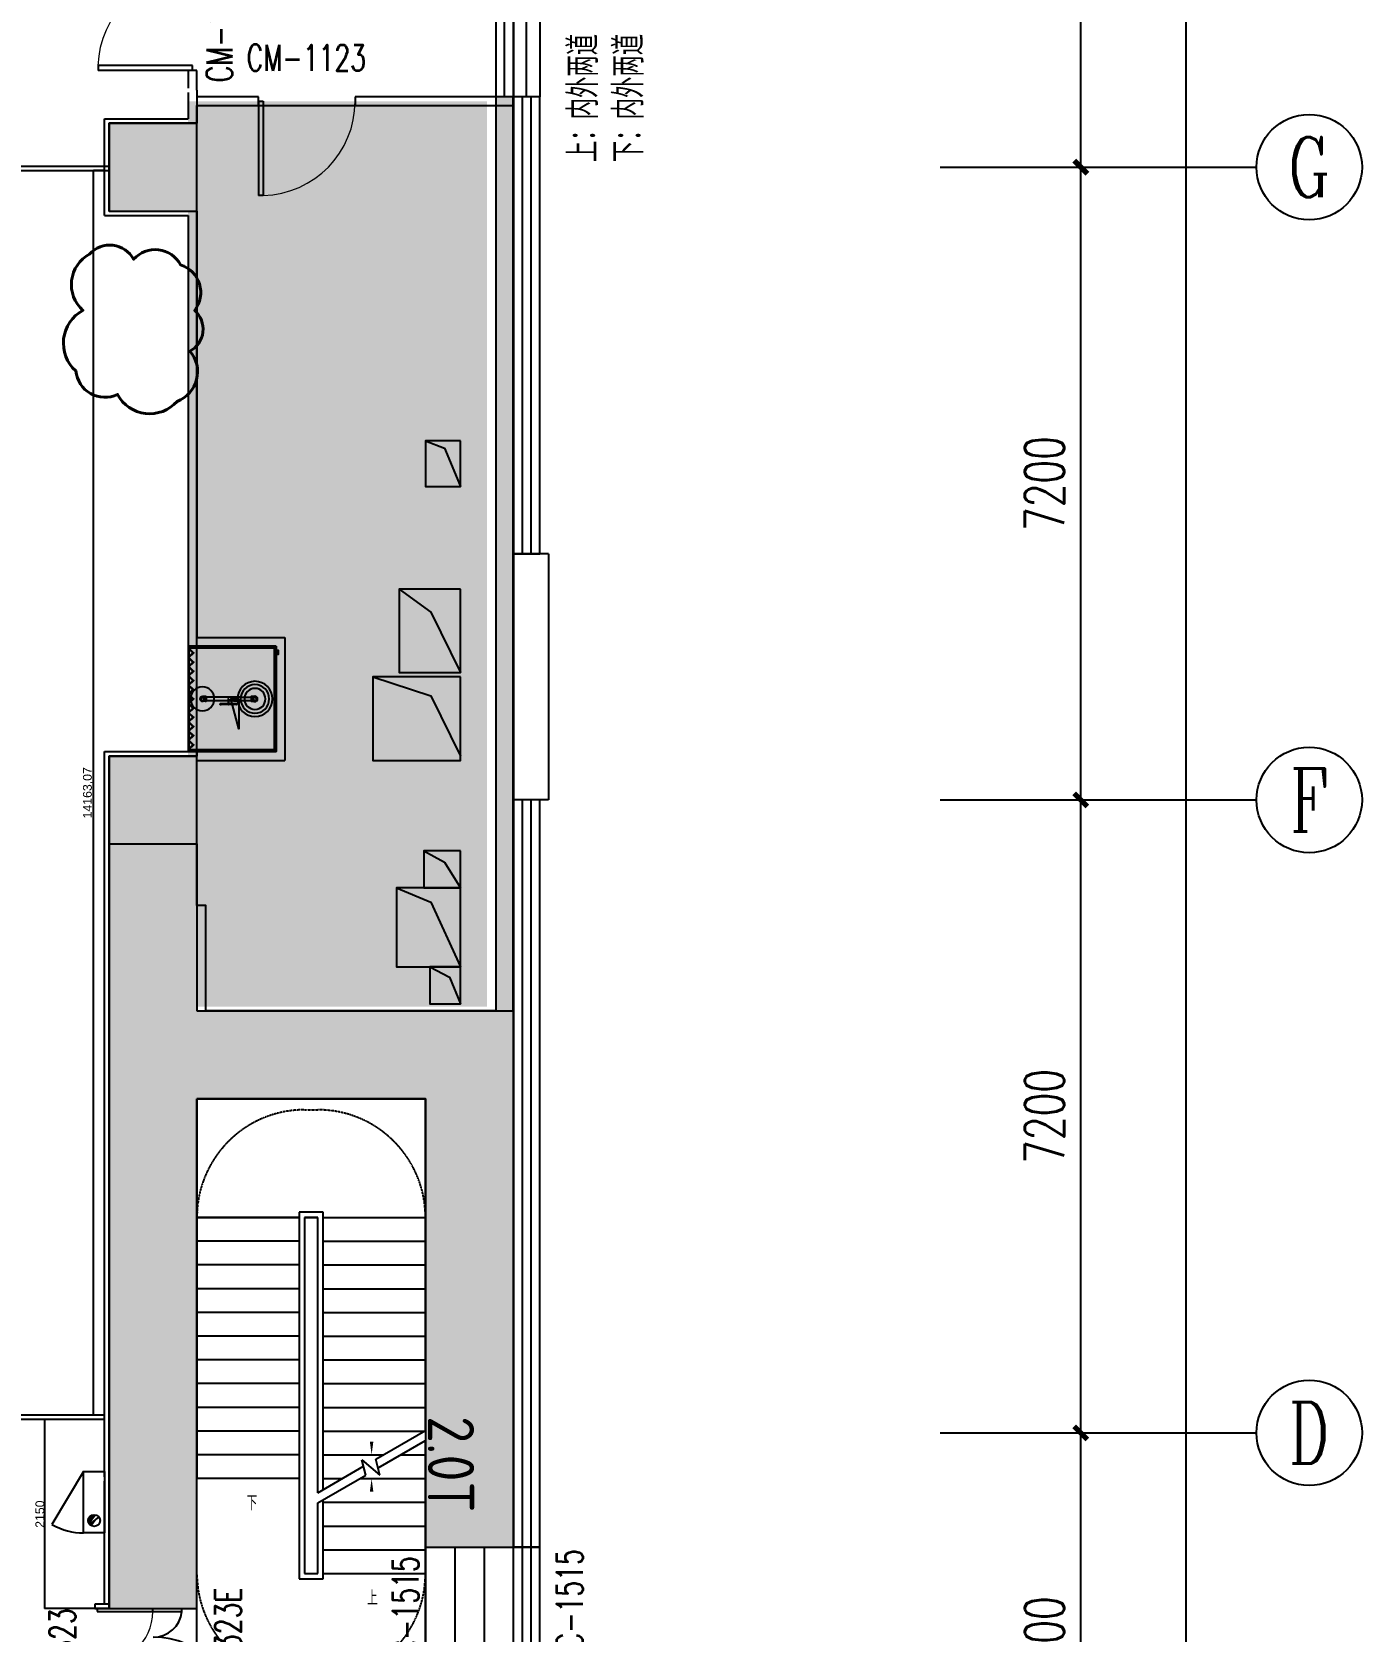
# Model space of a CAD drawing. Header units: millimetres. Extents: x -8492 to 79556, y -19137 to 79219.
# Drawn here: x 64424 to 79556, y 4934 to 23138 of the extents above; entities that cross this region are included whole.
import ezdxf
from ezdxf.enums import TextEntityAlignment as Align

# ---------------------------------------------------------------- set-up
doc = ezdxf.new("R2010")
doc.units = ezdxf.units.MM
doc.header["$LTSCALE"] = 10
doc.header["$MEASUREMENT"] = 0
doc.linetypes.add('F3建筑平面图.优秀版$0$DASH', pattern=[0.35, 0.25, -0.1])
doc.linetypes.add('F3建筑平面图.优秀版$0$X01A-L0300$0$DASH', pattern=[0.35, 0.25, -0.1])
for name, color, linetype in [('F3建筑平面图.优秀版$0$AXIS_TEXT', 8, 'Continuous'), ('F3建筑平面图.优秀版$0$PUB_HATCH', 8, 'Continuous'), ('F3建筑平面图.优秀版$0$X01A-L0300$0$A-Trench', 8, 'Continuous'), ('F3建筑平面图.优秀版$0$X01A-L0300$0$A-WALL-3（out）', 8, 'Continuous'), ('F3建筑平面图.优秀版$0$X01A-L0300$0$A-WALL-8', 8, 'Continuous'), ('F3建筑平面图.优秀版$0$X01A-L0300$0$A-WALL-9', 8, 'Continuous'), ('F3建筑平面图.优秀版$0$X01A-L0300$0$AXIS', 8, 'Continuous'), ('F3建筑平面图.优秀版$0$X01A-L0300$0$AXIS_TEXT', 8, 'Continuous'), ('F3建筑平面图.优秀版$0$X01A-L0300$0$COLUMN', 8, 'Continuous'), ('F3建筑平面图.优秀版$0$X01A-L0300$0$CURTWALL', 8, 'Continuous'), ('F3建筑平面图.优秀版$0$X01A-L0300$0$DOOR_FIRE', 8, 'Continuous'), ('F3建筑平面图.优秀版$0$X01A-L0300$0$DOOR_FIRE_TEXT', 8, 'Continuous'), ('F3建筑平面图.优秀版$0$X01A-L0300$0$Emergency Eye-washer', 8, 'Continuous'), ('F3建筑平面图.优秀版$0$X01A-L0300$0$GROUND', 8, 'Continuous'), ('F3建筑平面图.优秀版$0$X01A-L0300$0$H-楼板洞', 8, 'Continuous'), ('F3建筑平面图.优秀版$0$X01A-L0300$0$PUB_HATCH', 8, 'Continuous'), ('F3建筑平面图.优秀版$0$X01A-L0300$0$PUB_TEXT', 8, 'Continuous'), ('F3建筑平面图.优秀版$0$X01A-L0300$0$STAIR', 8, 'Continuous'), ('F3建筑平面图.优秀版$0$X01A-L0300$0$W_FH_HYDRANT', 8, 'Continuous'), ('F3建筑平面图.优秀版$0$X01A-L0300$0$WALL', 8, 'Continuous'), ('F3建筑平面图.优秀版$0$X01A-L0300$0$X1AA-L1000$0$DIM_SYMB', 8, 'Continuous'), ('F3建筑平面图.优秀版$0$X01A-L0300$0$X1AA-L1000$0$PUB_TEXT', 8, 'Continuous'), ('F3建筑平面图.优秀版$0$X01A-L0300$0$X1AA-L1000$0$STAIR', 8, 'Continuous'), ('F3建筑平面图.优秀版$0$X01A-L0300$0$X1AA-L2000$0$WINDOW', 8, 'Continuous'), ('F3建筑平面图.优秀版$0$X01A-L0300$0$X1AA-L2000$0$WINDOW_TEXT', 8, 'Continuous'), ('F3建筑平面图.优秀版$0$X01A-L0300$0$X1AA-L3000$0$a-wall-4', 8, 'Continuous'), ('F3建筑平面图.优秀版$0$X01A-L0300$0$X1AA-L3000$0$A-格栅板', 8, 'Continuous'), ('F3建筑平面图.优秀版$0$X01A-L0300$0$X1AA-L3000$0$WINDOW', 8, 'Continuous'), ('F3建筑平面图.优秀版$0$X01A-L0300$0$X1AA-L3000$0$WINDOW_TEXT', 8, 'Continuous'), ('F3建筑平面图.优秀版$0$X01A-L0300$0$水-设备-消火栓', 8, 'Continuous')]:
    doc.layers.add(name, color=color, linetype=linetype)
doc.layers.add('F3建筑平面图.优秀版$0$MF-Check_20240425', color=8, linetype='Continuous', lineweight=40)
doc.styles.add('F3建筑平面图.优秀版$0$COMPLEX', font='COMPLEX')
doc.styles.add('F3建筑平面图.优秀版$0$Standard', font='arial.ttf')
doc.styles.add('F3建筑平面图.优秀版$0$X01A-L0300$0$_TCH_AXIS', font='COMPLEX', dxfattribs={"bigfont": 'GBCBIG'})
doc.styles.add('F3建筑平面图.优秀版$0$X01A-L0300$0$_TCH_DIM_T3', font='SIMPLEX', dxfattribs={"width": 0.705882, "bigfont": 'GBCBIG'})
doc.styles.add('F3建筑平面图.优秀版$0$X01A-L0300$0$_TCH_WINDOW', font='SIMPLEX', dxfattribs={"height": 3.5, "bigfont": 'GBCBIG'})
doc.styles.add('F3建筑平面图.优秀版$0$X01A-L0300$0$Standard', font='GBENOR', dxfattribs={"bigfont": 'GBCBIG'})
doc.styles.add('F3建筑平面图.优秀版$0$X01A-L0300$0$X1AA-L1000$0$_TCH_DIM', font='SIMPLEX', dxfattribs={"bigfont": 'GBCBIG'})
doc.styles.add('F3建筑平面图.优秀版$0$X01A-L0300$0$X1AA-L2000$0$_TCH_WINDOW', font='SIMPLEX', dxfattribs={"height": 3.5, "bigfont": 'GBCBIG'})
doc.styles.add('F3建筑平面图.优秀版$0$X01A-L0300$0$X1AA-L3000$0$_TCH_WINDOW', font='SIMPLEX', dxfattribs={"height": 3.5, "bigfont": 'GBCBIG'})
doc.dimstyles.new('F3建筑平面图.优秀版$0$ISO-25', dxfattribs={"dimtxt": 100, "dimasz": 2.5, "dimexe": 1.25, "dimexo": 0.625, "dimtad": 1, "dimtxsty": 'F3建筑平面图.优秀版$0$Standard', "dimcen": 2.5, "dimadec": 0, "dimazin": 0, "dimtfac": 1, "dimtmove": 0, "dimatfit": 3, "dimfxl": 1, "dimarcsym": 0})
doc.dimstyles.new('F3建筑平面图.优秀版$0$X01A-L0300$0$_TCH_ARCH&&150', dxfattribs={"dimtxt": 446.25, "dimasz": 150, "dimexe": 375, "dimexo": 450, "dimgap": 189.375, "dimtad": 1, "dimdec": 0, "dimzin": 0, "dimdsep": 46, "dimtxsty": 'F3建筑平面图.优秀版$0$X01A-L0300$0$_TCH_DIM_T3', "dimblk": 'F3建筑平面图.优秀版$0$X01A-L0300$0$_ArchTick', "dimcen": 0.09, "dimclrt": 7, "dimazin": 2, "dimtfac": 1, "dimtdec": 0, "dimtix": 1, "dimtmove": 2, "dimatfit": 3, "dimfxl": 1, "dimtolj": 1, "dimtzin": 0, "dimarcsym": 0})

# ---------------------------------------------------------------- blocks, each defined once
blk = doc.blocks.new('F3建筑平面图.优秀版$0$X01A-L0300$0$XF1L10-PP-IW-PIP-LK$0$shower room')
for p, q in [((230, 590), (-760, 590)), ((-754, 467), (-702, 519)), ((-754, 362), (-702, 414)), ((-754, 257), (-702, 310)), ((-754, 153), (-702, 205)), ((-754, 48), (-702, 100)), ((-566, 27), (-593, 27)), ((-396, 62), (-395, 63)), ((-394, 63), (-395, 63)), ((-209, 63), (-394, 63)), ((-394, 55), (-393, 55)), ((-394, 55), (-394, 55)), ((-209, 55), (-394, 55)), ((-302, 55), (-302, 63)), ((-210, 63), (-209, 63)), ((-210, 56), (-210, 56)), ((-209, 63), (-209, 63)), ((-209, 55), (-209, 55)), ((-207, 63), (-208, 63)), ((-207, 56), (-208, 55)), ((-207, 63), (-207, 62)), ((-206, 62), (-207, 62)), ((-206, 57), (-207, 56)), ((-207, 56), (-207, 56)), ((-161, 19), (-44, 19)), ((-32, -27), (-32, 27)), ((-754, -57), (-702, -4)), ((-754, -161), (-702, -109)), ((-566, -27), (-593, -27)), ((-754, -266), (-702, -214)), ((-754, -371), (-702, -318)), ((-754, -475), (-702, -423)), ((-754, -580), (-702, -528)), ((220, -510), (240, -510)), ((270, -514), (224, -514)), ((224, -546), (270, -546)), ((240, -550), (220, -550))]:
    blk.add_line(p, q)
at = {"flags": 128}
blk.add_lwpolyline([(240, -600), (-760, -600), (-760, 600), (240, 600)], close=True, dxfattribs=at)
for points in [[(-760, -590), (230, -590), (230, 590)], [(-754, 571), (-702, 519), (-697, 523), (-754, 580), (-754, 580)], [(220, -580), (220, 580), (-750, 580), (-750, -580), (220, -580)], [(-702, 527), (-702, 527), (-758, 471), (-754, 467)], [(-702, 423), (-702, 423), (-758, 366), (-754, 362)], [(-754, 467), (-702, 414), (-697, 418), (-754, 475), (-754, 475)], [(-754, 362), (-702, 310), (-697, 314), (-754, 370), (-754, 370)], [(-702, 318), (-702, 318), (-758, 261), (-754, 257)], [(-702, 213), (-702, 213), (-758, 157), (-754, 153)], [(-754, 257), (-702, 205), (-697, 209), (-754, 266), (-754, 266)], [(-182, 341), (-182, 341), (-275, 0), (-275, 0)], [(-182, 0), (-182, 341), (-182, 341)], [(-702, 109), (-702, 109), (-758, 52), (-754, 48)], [(-754, 153), (-702, 100), (-697, 104), (-754, 161), (-754, 161)], [(-754, 48), (-702, -4), (-697, 0), (-754, 56), (-754, 56)], [(-702, 4), (-702, 4), (-754, -48)], [(-396, 62), (-396, 62), (-397, 60)], [(-396, 56), (-396, 57), (-397, 58), (-397, 59), (-397, 60)], [(-393, 55), (-394, 55), (-394, 55), (-395, 56), (-395, 56), (-395, 57), (-396, 57), (-396, 58), (-396, 59), (-396, 59), (-396, 60), (-396, 61), (-395, 62), (-395, 62), (-395, 62), (-395, 63), (-394, 63)], [(-396, 56), (-395, 56), (-394, 55)], [(-394, 63), (-393, 63), (-393, 63), (-393, 63), (-393, 63), (-393, 63), (-393, 63), (-392, 62), (-392, 60), (-392, 60), (-392, 59), (-392, 59), (-392, 57), (-392, 56), (-393, 56), (-393, 55), (-393, 55), (-393, 55), (-393, 55)], [(-384, 60), (-384, 59), (-384, 59), (-384, 58), (-384, 57), (-384, 56), (-384, 56), (-385, 56), (-385, 55), (-385, 55), (-385, 55), (-386, 55), (-386, 55), (-386, 55), (-387, 56), (-387, 56), (-387, 57), (-388, 57), (-388, 58), (-388, 59), (-388, 59), (-388, 60), (-388, 61), (-387, 62), (-387, 62), (-387, 62), (-387, 63), (-386, 63), (-386, 63), (-385, 63), (-385, 63), (-385, 63), (-385, 63), (-385, 63), (-384, 62), (-384, 62), (-384, 60)], [(-275, 0), (-275, 0), (-182, 0), (-182, 0)], [(-207, 58), (-207, 57), (-208, 57), (-208, 56), (-208, 56), (-209, 55), (-210, 55), (-211, 55), (-211, 55), (-212, 55), (-212, 55), (-213, 56), (-213, 56), (-213, 56), (-214, 57), (-215, 58), (-215, 59), (-215, 59), (-215, 60), (-214, 62), (-213, 62), (-213, 63), (-213, 63), (-212, 63), (-212, 63), (-211, 63), (-210, 63), (-210, 63), (-209, 63), (-208, 62), (-208, 62), (-208, 62), (-207, 61), (-207, 60), (-207, 59), (-207, 59), (-207, 58)], [(-215, 58), (-215, 59), (-215, 59), (-215, 60), (-215, 61), (-214, 62), (-214, 62), (-214, 62), (-214, 63), (-213, 63), (-212, 63), (-212, 63), (-212, 63), (-212, 63), (-211, 63), (-211, 62), (-211, 60), (-211, 60), (-211, 59), (-211, 59), (-211, 57), (-211, 56), (-212, 56), (-212, 55), (-212, 55), (-212, 55), (-213, 55), (-213, 55), (-214, 56), (-214, 56), (-214, 57), (-214, 57), (-215, 58)], [(-210, 57), (-210, 59), (-210, 57), (-210, 59), (-210, 60), (-210, 62), (-210, 62), (-210, 63)], [(-210, 63), (-210, 63), (-210, 63)], [(-210, 57), (-210, 56), (-210, 56)], [(-210, 56), (-210, 55), (-209, 55)], [(-209, 63), (-209, 63), (-208, 63)], [(-209, 55), (-209, 55), (-208, 55)], [(-206, 62), (-206, 60), (-205, 59)], [(-206, 57), (-206, 58), (-205, 59)], [(-758, -52), (-702, -109), (-697, -105), (-754, -48), (-758, -52)], [(-758, -157), (-702, -214), (-697, -209), (-754, -153), (-758, -157)], [(-702, -101), (-702, -101), (-754, -153)], [(-161, -19), (-161, -19), (-44, -19), (-44, -19)], [(-702, -205), (-702, -205), (-758, -262), (-754, -266)], [(-758, -366), (-702, -423), (-697, -419), (-754, -362), (-758, -366)], [(-754, -266), (-702, -318), (-697, -314), (-754, -258), (-754, -258)], [(-702, -310), (-702, -310), (-754, -362)], [(-758, -471), (-702, -528), (-697, -523), (-754, -467), (-758, -471)], [(-702, -519), (-702, -519), (-758, -576), (-754, -580)], [(-702, -415), (-702, -415), (-754, -467)], [(224, -514), (224, -515), (224, -519), (224, -524), (224, -530), (224, -536), (224, -541), (224, -545), (224, -546)], [(240, -510), (270, -510), (270, -512), (270, -516), (270, -522), (270, -530), (270, -538), (270, -544), (270, -548), (270, -550), (240, -550)], [(-246, -600), (-246, -597), (-245, -597), (-241, -597), (-236, -597), (-230, -597), (-224, -597), (-219, -597), (-215, -597), (-214, -597), (-214, -600)]]:
    blk.add_lwpolyline(points, dxfattribs=at)
for points in [[(-554, -27), (-566, -27), (-566, 27), (-554, 27)], [(-243, -19), (-554, -19), (-554, 19), (-243, 19)], [(-297, 0), (-306, 0), (-306, 59), (-297, 59)], [(-161, -21), (-243, -21), (-243, 21), (-161, 21)]]:
    blk.add_lwpolyline(points, close=True)
blk.add_lwpolyline([(-13, -27), (-44, -27), (-44, 27), (-14, 27)])
for centre, radius in [((0, 0), 200), ((-598, 0), 136), ((-598, 0), 27.4), ((-598, 0), 26), ((-598, 0), 23.5), ((-598, 0), 18.5), ((-302, 59), 4.14), ((0, 0), 163), ((0, 0), 120), ((0, 0), 30), ((0, 0), 27), ((0, 0), 25.5), ((0, 0), 23), ((0, 0), 18.5)]:
    blk.add_circle(centre, radius)
blk = doc.blocks.new('F3建筑平面图.优秀版$0$X01A-L0300$0$A$C1ad6b742')
at = {"layer": 'F3建筑平面图.优秀版$0$X01A-L0300$0$Emergency Eye-washer', "xscale": -1, "rotation": 180}
blk.add_blockref('F3建筑平面图.优秀版$0$X01A-L0300$0$XF1L10-PP-IW-PIP-LK$0$shower room', (66960, -53450), dxfattribs=at)
blk = doc.blocks.new('F3建筑平面图.优秀版$0$X01A-L0300$0$A$C407b7fa1')
at = {"layer": 'F3建筑平面图.优秀版$0$X01A-L0300$0$H-楼板洞'}
for points in [[(69300, -50513), (68900, -50513), (68900, -51033), (69300, -51033)], [(69300, -52200), (68600, -52200), (68600, -53150), (69300, -53150)], [(69300, -53200), (68300, -53200), (68300, -54150), (69300, -54150)], [(69300, -55180), (68880, -55180), (68880, -55600), (69300, -55600)], [(69300, -55600), (68570, -55600), (68570, -56500), (69300, -56500)], [(69300, -56500), (68950, -56500), (68950, -56920), (69300, -56920)]]:
    blk.add_lwpolyline(points, close=True, dxfattribs=at)
for points in [[(68900, -50513), (69118, -50597), (69300, -51033)], [(68600, -52200), (68961, -52464), (69300, -53150)], [(68300, -53200), (68961, -53414), (69300, -54100)], [(68880, -55180), (69118, -55307), (69300, -55600)], [(68570, -55600), (68961, -55764), (69300, -56500)], [(68950, -56500), (69173, -56617), (69300, -56920)]]:
    blk.add_lwpolyline(points, dxfattribs=at)
blk = doc.blocks.new('F3建筑平面图.优秀版$0$X01A-L0300$0$X1AA-L3000$0$$DorLib2D$00000001')
for p, q in [((0.45, 0.975), (0.5, 0.975)), ((0.45, 0), (0.45, 0.975)), ((0.5, 0), (0.5, 0.975)), ((0.5, 0), (0.45, 0))]:
    blk.add_line(p, q)
at = {"lineweight": 13}
blk.add_arc((0.475, 0), 0.975, 91.4693, 180, dxfattribs=at)
blk = doc.blocks.new('F3建筑平面图.优秀版$0$X01A-L0300$0$_ArchTick')
at = {"color": 0, "linetype": 'ByBlock', "const_width": 0.4}
blk.add_lwpolyline([(-0.5, -0.5), (0.5, 0.5)], dxfattribs=at)
blk = doc.blocks.new('*D232')
at = {"layer": 'F3建筑平面图.优秀版$0$X01A-L0300$0$AXIS', "color": 0, "lineweight": -2, "transparency": 16777216}
for p, q in [((75456, 7200), (76731, 7200)), ((76356, 2400), (76356, 7200)), ((75456, 2400), (76731, 2400))]:
    blk.add_line(p, q, dxfattribs=at)
at = {"layer": 'F3建筑平面图.优秀版$0$X01A-L0300$0$AXIS', "color": 0, "lineweight": -2, "transparency": 16777216, "xscale": 150, "yscale": 150, "zscale": 150}
for p, rotation in [((76356, 7200), 90), ((76356, 2400), 270)]:
    blk.add_blockref('F3建筑平面图.优秀版$0$X01A-L0300$0$_ArchTick', p, dxfattribs=dict(at, rotation=rotation))
at = {"layer": 'F3建筑平面图.优秀版$0$X01A-L0300$0$AXIS', "color": 7, "transparency": 16777216, "insert": (75943, 4800), "char_height": 446.2, "attachment_point": 5, "rotation": 90, "style": 'F3建筑平面图.优秀版$0$X01A-L0300$0$_TCH_DIM_T3'}
blk.add_mtext('\\A1;4800', dxfattribs=at)
blk = doc.blocks.new('*D233')
at = {"layer": 'F3建筑平面图.优秀版$0$X01A-L0300$0$AXIS', "color": 0, "lineweight": -2, "transparency": 16777216}
for p, q in [((75456, 14400), (76731, 14400)), ((76356, 7200), (76356, 14400)), ((75456, 7200), (76731, 7200))]:
    blk.add_line(p, q, dxfattribs=at)
at = {"layer": 'F3建筑平面图.优秀版$0$X01A-L0300$0$AXIS', "color": 0, "lineweight": -2, "transparency": 16777216, "xscale": 150, "yscale": 150, "zscale": 150}
for p, rotation in [((76356, 14400), 90), ((76356, 7200), 270)]:
    blk.add_blockref('F3建筑平面图.优秀版$0$X01A-L0300$0$_ArchTick', p, dxfattribs=dict(at, rotation=rotation))
at = {"layer": 'F3建筑平面图.优秀版$0$X01A-L0300$0$AXIS', "color": 7, "transparency": 16777216, "insert": (75943, 10800), "char_height": 446.2, "attachment_point": 5, "rotation": 90, "style": 'F3建筑平面图.优秀版$0$X01A-L0300$0$_TCH_DIM_T3'}
blk.add_mtext('\\A1;7200', dxfattribs=at)
blk = doc.blocks.new('*D234')
at = {"layer": 'F3建筑平面图.优秀版$0$X01A-L0300$0$AXIS', "color": 0, "lineweight": -2, "transparency": 16777216}
for p, q in [((75456, 21600), (76731, 21600)), ((76356, 14400), (76356, 21600)), ((75456, 14400), (76731, 14400))]:
    blk.add_line(p, q, dxfattribs=at)
at = {"layer": 'F3建筑平面图.优秀版$0$X01A-L0300$0$AXIS', "color": 0, "lineweight": -2, "transparency": 16777216, "xscale": 150, "yscale": 150, "zscale": 150}
for p, rotation in [((76356, 21600), 90), ((76356, 14400), 270)]:
    blk.add_blockref('F3建筑平面图.优秀版$0$X01A-L0300$0$_ArchTick', p, dxfattribs=dict(at, rotation=rotation))
at = {"layer": 'F3建筑平面图.优秀版$0$X01A-L0300$0$AXIS', "color": 7, "transparency": 16777216, "insert": (75943, 18000), "char_height": 446.2, "attachment_point": 5, "rotation": 90, "style": 'F3建筑平面图.优秀版$0$X01A-L0300$0$_TCH_DIM_T3'}
blk.add_mtext('\\A1;7200', dxfattribs=at)
blk = doc.blocks.new('*D235')
at = {"layer": 'F3建筑平面图.优秀版$0$X01A-L0300$0$AXIS', "color": 0, "lineweight": -2, "transparency": 16777216}
for p, q in [((75456, 28800), (76731, 28800)), ((76356, 21600), (76356, 28800)), ((75456, 21600), (76731, 21600))]:
    blk.add_line(p, q, dxfattribs=at)
at = {"layer": 'F3建筑平面图.优秀版$0$X01A-L0300$0$AXIS', "color": 0, "lineweight": -2, "transparency": 16777216, "xscale": 150, "yscale": 150, "zscale": 150}
for p, rotation in [((76356, 28800), 90), ((76356, 21600), 270)]:
    blk.add_blockref('F3建筑平面图.优秀版$0$X01A-L0300$0$_ArchTick', p, dxfattribs=dict(at, rotation=rotation))
at = {"layer": 'F3建筑平面图.优秀版$0$X01A-L0300$0$AXIS', "color": 7, "transparency": 16777216, "insert": (75943, 25200), "char_height": 446.2, "attachment_point": 5, "rotation": 90, "style": 'F3建筑平面图.优秀版$0$X01A-L0300$0$_TCH_DIM_T3'}
blk.add_mtext('\\A1;7200', dxfattribs=at)
blk = doc.blocks.new('*D242')
at = {"layer": 'F3建筑平面图.优秀版$0$X01A-L0300$0$AXIS', "color": 0, "lineweight": -2, "transparency": 16777216}
for p, q in [((75456, 69900), (77931, 69900)), ((77556, -3100), (77556, 69900)), ((75456, -3100), (77931, -3100))]:
    blk.add_line(p, q, dxfattribs=at)
at = {"layer": 'F3建筑平面图.优秀版$0$X01A-L0300$0$AXIS', "color": 0, "lineweight": -2, "transparency": 16777216, "xscale": 150, "yscale": 150, "zscale": 150}
for p, rotation in [((77556, 69900), 90), ((77556, -3100), 270)]:
    blk.add_blockref('F3建筑平面图.优秀版$0$X01A-L0300$0$_ArchTick', p, dxfattribs=dict(at, rotation=rotation))
at = {"layer": 'F3建筑平面图.优秀版$0$X01A-L0300$0$AXIS', "color": 7, "transparency": 16777216, "insert": (77143, 33400), "char_height": 446.2, "attachment_point": 5, "rotation": 90, "style": 'F3建筑平面图.优秀版$0$X01A-L0300$0$_TCH_DIM_T3'}
blk.add_mtext('\\A1;73000', dxfattribs=at)
blk = doc.blocks.new('F3建筑平面图.优秀版$0$_AXISO')
blk.add_circle((0, 0), 0.5)
at = {"layer": 'F3建筑平面图.优秀版$0$AXIS_TEXT', "style": 'F3建筑平面图.优秀版$0$COMPLEX', "width": 1.041667}
blk.add_attdef('A', text='', height=0.56, dxfattribs=at).set_placement((-0.25, -0.28), (0.25, -0.28), align=Align.FIT)
blk = doc.blocks.new('F3建筑平面图.优秀版$0$_FZH')
blk.add_lwpolyline([(-0.5, -0.5), (0.5, -0.5), (0.5, 0.5), (-0.5, 0.5)], close=True)
at = {"layer": 'F3建筑平面图.优秀版$0$PUB_HATCH'}
blk.add_solid([(-0.5, -0.5), (0.5, -0.5), (-0.5, 0.5), (0.5, 0.5)], dxfattribs=at)
blk = doc.blocks.new('F3建筑平面图.优秀版$0$X01A-L0300$0$X1AA-L2000$0$$WINLIB2D$00000001')
at = {"color": 0}
for points in [[(-0.5, 0.5), (-0.5, -0.5)], [(-0.5, 0.5), (0.5, 0.5)], [(0.5, -0.5), (0.5, 0.5)], [(0.5, 0.167), (-0.5, 0.167)], [(0.5, -0.167), (-0.5, -0.167)], [(-0.5, -0.5), (0.5, -0.5)]]:
    blk.add_lwpolyline(points, dxfattribs=at)
blk = doc.blocks.new('F3建筑平面图.优秀版$0$X01A-L0300$0$X1AA-L3000$0$$WINLIB2D$00000002')
at = {"color": 0}
for points in [[(-0.5, 0.5), (0.5, 0.5)], [(-0.5, 0.5), (-0.5, -0.5)], [(0.5, 0.5), (0.5, -0.5)], [(0.5, 0), (-0.5, 0)], [(-0.5, -0.5), (0.5, -0.5)]]:
    blk.add_lwpolyline(points, dxfattribs=at)
blk = doc.blocks.new('F3建筑平面图.优秀版$0$X01A-L0300$0$X1AA-L3000$0$$DorLib2D$00000002')
for p, q in [((-0.5, 0), (-0.5, 0.4875)), ((-0.475, 0.4875), (-0.5, 0.4875)), ((-0.475, 0), (-0.475, 0.4875)), ((0.475, 0), (0.475, 0.4875)), ((0.475, 0.4875), (0.5, 0.4875)), ((0.5, 0), (0.5, 0.4875)), ((-0.5, 0), (-0.475, 0)), ((0.5, 0), (0.475, 0))]:
    blk.add_line(p, q)
at = {"lineweight": 13}
for centre, start, end in [((-0.4875, 0), 0, 88.53072), ((0.4875, 0), 91.46928, 180)]:
    blk.add_arc(centre, 0.4875, start, end, dxfattribs=at)
blk = doc.blocks.new('F3建筑平面图.优秀版$0$X01A-L0300$0$$DorLib2D$00000225')
at = {"color": 0}
for p, q in [((0.475, -0.001), (0.475, 0.752)), ((0.475, 0.752), (0.5, 0.752)), ((0.5, -0.001), (0.5, 0.752)), ((-0.5, 0), (-0.5, 0.252)), ((-0.475, 0.252), (-0.5, 0.252)), ((-0.475, 0), (-0.475, 0.252)), ((-0.475, 0), (-0.5, 0)), ((0.475, -0.001), (0.5, -0.001))]:
    blk.add_line(p, q, dxfattribs=at)
for centre, radius, start, end in [((0.505, -0.002), 0.755, 92.2493, 179.7238), ((-0.501, 0.003), 0.251, 359.7899, 84.0974)]:
    blk.add_arc(centre, radius, start, end, dxfattribs=at)
blk = doc.blocks.new('F3建筑平面图.优秀版$0$X01A-L0300$0$FIRELIB$SYSLIB$00000008')
at = {"layer": 'F3建筑平面图.优秀版$0$X01A-L0300$0$W_FH_HYDRANT'}
h = blk.add_hatch(color=256, dxfattribs=at)
edge = h.paths.add_edge_path()
edge.add_ellipse((0.486, 0.5), major_axis=(0, -0.286), ratio=0.333333, start_angle=40.3112, end_angle=220.3112, ccw=False)
edge.add_line((0.547, 0.282), (0.424, 0.718))
at = {"layer": 'F3建筑平面图.优秀版$0$X01A-L0300$0$W_FH_HYDRANT', "linetype": 'Continuous'}
blk.add_line((1.286, 1), (0.42, 2.5), dxfattribs=at)
at = {"layer": 'F3建筑平面图.优秀版$0$X01A-L0300$0$W_FH_HYDRANT'}
blk.add_line((0.547, 0.282), (0.424, 0.718), dxfattribs=at)
at = {"layer": 'F3建筑平面图.优秀版$0$X01A-L0300$0$W_FH_HYDRANT', "linetype": 'Continuous'}
blk.add_lwpolyline([(0.286, 1), (1.286, 1), (1.286, 0), (0.286, 0)], close=True, dxfattribs=at)
blk.add_arc((8.623, 1.011), 8.337, 169.7141, 180.0781, dxfattribs=at)
at = {"layer": 'F3建筑平面图.优秀版$0$X01A-L0300$0$W_FH_HYDRANT'}
blk.add_ellipse((0.486, 0.5), major_axis=(0, 0.286), ratio=0.333333, dxfattribs=at)
blk = doc.blocks.new('*D243')
at = {"color": 0, "lineweight": -2, "transparency": 16777216}
for p, q in [((65249, 21563), (65123, 21563)), ((65124, 7402), (65124, 21561)), ((65249, 7400), (65123, 7400))]:
    blk.add_line(p, q, dxfattribs=at)
at = {"color": 0, "transparency": 16777216}
for points in [[(65124, 21561), (65125, 21561), (65124, 21563)], [(65124, 7402), (65125, 7402), (65124, 7400)]]:
    blk.add_solid(points, dxfattribs=at)
at = {"color": 0, "transparency": 16777216, "insert": (65063, 14482), "char_height": 100, "attachment_point": 5, "rotation": 90, "style": 'F3建筑平面图.优秀版$0$Standard'}
blk.add_mtext('14163,07', dxfattribs=at)
blk = doc.blocks.new('F3建筑平面图.优秀版$0$X01A-L0300$0$X1AA-L3000$0$G$CAA639E2E')
for p, q in [((0, 1438), (0, 1488)), ((0, 1462), (75, 1462)), ((0, 1462), (0, 300)), ((75, 1462), (75, 300)), ((3000, 1488), (3000, 1438)), ((75, 300), (0, 300))]:
    blk.add_line(p, q)
at = {"color": 0, "linetype": 'Continuous'}
for p, q in [((3000, 1506), (1200, 1506)), ((1200, 1506), (1200, 1492)), ((1200, 1492), (3000, 1492)), ((1200, 1488), (1200, 1492)), ((1592, 1481), (2129, 1481)), ((2129, 1481), (2012, 1472)), ((2012, 1472), (2012, 1481)), ((3000, 1492), (3000, 1506)), ((3000, 1488), (3000, 1492))]:
    blk.add_line(p, q, dxfattribs=at)
at = {"lineweight": 13}
blk.add_ellipse((-115, 1610), major_axis=(1051, -1017), ratio=0.792212, start_param=-0.772576, end_param=0.772576, dxfattribs=at)
blk = doc.blocks.new('F3建筑平面图.优秀版$0$litho墙板')
at = {"layer": 'F3建筑平面图.优秀版$0$X01A-L0300$0$X1AA-L3000$0$a-wall-4'}
for p, q in [((41830, 55012), (41830, 59457)), ((41880, 55012), (41880, 59457)), ((56043, 59407), (56043, 51980)), ((56093, 59407), (56093, 51980)), ((41830, 51980), (41830, 55012)), ((41830, 55012), (41830, 54962)), ((41880, 52030), (41880, 55012)), ((56093, 51980), (41830, 51980)), ((56043, 52030), (41880, 52030))]:
    blk.add_line(p, q, dxfattribs=at)
at = {"layer": 'F3建筑平面图.优秀版$0$X01A-L0300$0$X1AA-L3000$0$WINDOW', "linetype": 'F3建筑平面图.优秀版$0$DASH'}
for p, q in [((56043, 56980), (56043, 53980)), ((56093, 53980), (56093, 56980))]:
    blk.add_line(p, q, dxfattribs=at)
at = {"layer": 'F3建筑平面图.优秀版$0$X01A-L0300$0$X1AA-L3000$0$WINDOW', "rotation": 90}
blk.add_blockref('F3建筑平面图.优秀版$0$X01A-L0300$0$X1AA-L3000$0$G$CAA639E2E', (57555, 54280), dxfattribs=at)
blk = doc.blocks.new('*D248')
at = {"color": 0, "lineweight": -2, "transparency": 16777216}
for p, q in [((65249, 7350), (64564, 7350)), ((64565, 7347), (64565, 5202)), ((65299, 5200), (64564, 5200))]:
    blk.add_line(p, q, dxfattribs=at)
at = {"color": 0, "transparency": 16777216}
for points in [[(64565, 7347), (64566, 7347), (64565, 7350)], [(64565, 5202), (64566, 5202), (64565, 5200)]]:
    blk.add_solid(points, dxfattribs=at)
at = {"color": 0, "transparency": 16777216, "insert": (64513, 6275), "char_height": 100, "attachment_point": 5, "rotation": 90, "style": 'F3建筑平面图.优秀版$0$Standard'}
blk.add_mtext('2150', dxfattribs=at)
blk = doc.blocks.new('F3建筑平面图.优秀版')
at = {"layer": 'F3建筑平面图.优秀版$0$X01A-L0300$0$PUB_HATCH'}
for points in [[(69899.982, 12000), (69899.982, 22400), (69699.982, 22400), (69699.982, 12000)], [(66300, 13900), (65300, 13900), (65300, 11500), (65966.667, 11500), (66300, 12000)], [(65966.667, 11500), (66300, 11000), (68900, 11000), (69900, 12000), (66300, 12000)], [(68900, 11000), (68900, 5900), (69900, 5900), (69900, 12000)], [(65300, 11500), (65300, 5199.998), (66300, 5199.998), (66300, 11000), (65966.667, 11500)]]:
    blk.add_hatch(color=256, dxfattribs=at).paths.add_polyline_path(points)
at = {"layer": 'F3建筑平面图.优秀版$0$X01A-L0300$0$X1AA-L3000$0$A-格栅板'}
h = blk.add_hatch(dxfattribs=at)
h.set_pattern_fill('虚线方格', color=256, scale=200)
h.set_pattern_definition([(360, (-84, 50), (5e-14, 200), [36, -30, 36, -30, 36, -32]), (90, (100, 66), (-200, 6e-14), [36, -30, 36, -30, 36, -32])])
h.paths.add_polyline_path([(66200, 22349.999), (69599.982, 22349.999), (69599.982, 12050), (66300, 12050.277), (66300, 13250.277), (66200, 13250)])
blk.add_line((65299.999, 5199.998), (65299.999, 6649.998))
at = {"layer": 'F3建筑平面图.优秀版$0$MF-Check_20240425'}
blk.add_lwpolyline([(65079.015, 20610.66, 0.52056705), (65003.4, 19970.247, 0.52056705), (64922.114, 19281.808, 0.52056705), (65396.555, 19013.839, 0.52056705), (66074.411, 18933.802, 0.52056705), (66219.546, 19506.272, 0.52056705), (66274.345, 19970.389, 0.52056705), (66114.466, 20488.401, 0.52056705), (65579.83, 20551.527, 0.52056705)], format="xyb", close=True, dxfattribs=at)
at = {"layer": 'F3建筑平面图.优秀版$0$X01A-L0300$0$A-Trench'}
blk.add_lwpolyline([(66300, 22299.999), (69699.982, 22299.999), (69699.982, 12000), (66400, 12000.277), (66400, 13200.277), (66300, 13200)], close=True, dxfattribs=at)
at = {"layer": 'F3建筑平面图.优秀版$0$X01A-L0300$0$A-WALL-3（out）'}
for p, q in [((69900, 17200), (69900, 14400)), ((70300, 17200), (69900, 17200)), ((70300, 17200), (70300, 14400)), ((70300, 14400), (69900, 14400))]:
    blk.add_line(p, q, dxfattribs=at)
at = {"layer": 'F3建筑平面图.优秀版$0$X01A-L0300$0$A-WALL-8'}
for p, q in [((66300, 22700), (66200, 22700)), ((66200, 22700), (66200, 22500)), ((66300, 22475), (66300, 22700)), ((66200, 22450), (66200, 22150)), ((66300, 22475), (66300, 22100)), ((67000, 22400), (66300, 22400)), ((66300, 22400), (66300, 22300)), ((67000, 22300), (67000, 22400)), ((69900, 22399.998), (68100, 22399.999)), ((68100, 22399.999), (68100, 22299.999)), ((69900, 22299.998), (69900, 22399.998)), ((66300, 22300), (67000, 22300)), ((68100, 22299.999), (69900, 22299.998)), ((66200, 21050), (66200, 16200)), ((66300, 21100), (66300, 16250)), ((66300, 16250), (67300, 16250)), ((67300, 16250), (67300, 14850)), ((66200, 16200), (66200, 16150)), ((66300, 16150), (66200, 16150)), ((66300, 16150), (67200, 16150)), ((66300, 16150), (66300, 16150)), ((67200, 16150), (67200, 14950)), ((66300, 14950), (67200, 14950)), ((66300, 14950), (66300, 14900)), ((66300, 14850), (67300, 14850))]:
    blk.add_line(p, q, dxfattribs=at)
at = {"layer": 'F3建筑平面图.优秀版$0$X01A-L0300$0$A-WALL-9'}
for p, q in [((65300, 13900), (65300, 11500)), ((66300, 13900), (66300, 12000)), ((65300, 11500), (65300, 5199.998)), ((66300, 5199.998), (66300, 11000)), ((65300, 5199.998), (66300, 5199.998))]:
    blk.add_line(p, q, dxfattribs=at)
at = {"layer": 'F3建筑平面图.优秀版$0$X01A-L0300$0$AXIS'}
for p, q in [((74755.76, 21600), (78355.76, 21600)), ((74755.76, 14400), (78355.76, 14400)), ((74755.76, 7200), (78355.76, 7200))]:
    blk.add_line(p, q, dxfattribs=at)
at = {"layer": 'F3建筑平面图.优秀版$0$X01A-L0300$0$CURTWALL'}
for p, q in [((70200, 22400), (69900, 22400)), ((69900, 22400), (69900, 17200)), ((70000, 22400), (70000, 17200)), ((70100, 22400), (70100, 17200)), ((70200, 17200), (70200, 22400)), ((69900, 17200), (70200, 17200)), ((69900, 14400), (69900, 5900)), ((70200, 14400), (69900, 14400)), ((70000, 14400), (70000, 5900)), ((70100, 14400), (70100, 5900)), ((70200, 5900), (70200, 14400)), ((69900, 5900), (70200, 5900))]:
    blk.add_line(p, q, dxfattribs=at)
at = {"layer": 'F3建筑平面图.优秀版$0$X01A-L0300$0$GROUND'}
blk.add_lwpolyline([(66300, 11000), (68900, 11000), (68900, 3900), (66300, 3900)], close=True, dxfattribs=at)
at = {"layer": 'F3建筑平面图.优秀版$0$X01A-L0300$0$STAIR', "color": 9, "linetype": 'F3建筑平面图.优秀版$0$X01A-L0300$0$DASH'}
for points in [[(66300, 9650, -0.414213562), (67525, 10875), (67675, 10875, -0.414213562), (68900, 9650)], [(66300, 5600.287, 0.414213562), (67525, 4375.287), (67675, 4375.287, 0.414213562), (68900, 5600.287)]]:
    blk.add_lwpolyline(points, format="xyb", dxfattribs=at)
at = {"layer": 'F3建筑平面图.优秀版$0$X01A-L0300$0$WALL'}
for p, q in [((69899.982, 22400), (69699.982, 22400)), ((69699.982, 22400), (69699.982, 12000)), ((69899.982, 12000), (69899.982, 22400)), ((66300, 12000), (69900, 12000)), ((69699.982, 12000), (69899.982, 12000)), ((69900, 5900), (69900, 12000)), ((66300, 11000), (68900, 11000)), ((68900, 11000), (68900, 5900)), ((68900, 5900), (69900, 5900))]:
    blk.add_line(p, q, dxfattribs=at)
at = {"layer": 'F3建筑平面图.优秀版$0$X01A-L0300$0$X1AA-L1000$0$DIM_SYMB', "elevation": -2041.667}
for points in [[(66912.5, 6545, 0, 0, 0), (66912.5, 10325, 0, 0, 0), (68287.5, 10325, 0, 0, 0), (68287.5, 6950, 0, 40, 0), (68287.5, 7100, 0, 0, 0)], [(68287.5, 5465, 0, 0, 0), (68287.5, 6680, 0, 40, 0), (68287.5, 6530, 0, 0, 0)]]:
    blk.add_lwpolyline(points, format="xyseb", dxfattribs=at)
at = {"layer": 'F3建筑平面图.优秀版$0$X01A-L0300$0$X1AA-L1000$0$STAIR'}
for p, q in [((68900, 11000), (66300, 11000)), ((66300, 11000), (66300, 9650)), ((68900, 9650), (68900, 11000)), ((66300, 9650), (66300, 6680)), ((67465, 9650), (66300, 9650)), ((66300, 9650), (67465, 9650)), ((67465, 9710), (67465, 5540)), ((67735, 9710), (67465, 9710)), ((67525, 9650), (67525, 6680)), ((67525, 9650), (67525, 5600)), ((67675, 9650), (67525, 9650)), ((67525, 9650), (67675, 9650)), ((67675, 6519.108), (67675, 9650)), ((67675, 6519.108), (67675, 9650)), ((67735, 6553.749), (67735, 9710)), ((67735, 9650), (68900, 9650)), ((67735, 9650), (68900, 9650)), ((68900, 7226.362), (68900, 9650)), ((67465, 9380), (66300, 9380)), ((67735, 9380), (68900, 9380)), ((67465, 9110), (66300, 9110)), ((67735, 9110), (68900, 9110)), ((67465, 8840), (66300, 8840)), ((67735, 8840), (68900, 8840)), ((67465, 8570), (66300, 8570)), ((67735, 8570), (68900, 8570)), ((67465, 8300), (66300, 8300)), ((67735, 8300), (68900, 8300)), ((67465, 8030), (66300, 8030)), ((67735, 8030), (68900, 8030)), ((67465, 7760), (66300, 7760)), ((67735, 7760), (68900, 7760)), ((67465, 7490), (66300, 7490)), ((67735, 7490), (68900, 7490)), ((67465, 7220), (66300, 7220)), ((67735, 7220), (68888.981, 7220)), ((68334.621, 6899.941), (68900, 7226.362)), ((68361.416, 6799.941), (68900, 7110.892)), ((68900, 5600), (68900, 7110.892)), ((67465, 6950), (66300, 6950)), ((67735, 6950), (68421.327, 6950)), ((68621.327, 6950), (68900, 6950)), ((67675, 6519.108), (68196.301, 6820.081)), ((68223.096, 6720.081), (68176.915, 6892.433)), ((68176.915, 6892.433), (68382.959, 6719.541)), ((68382.959, 6719.541), (68334.621, 6899.941)), ((67465, 6680), (66300, 6680)), ((67675, 6403.638), (68223.096, 6720.081)), ((67735, 6680), (67953.673, 6680)), ((68153.673, 6680), (68900, 6680)), ((67675, 5600), (67675, 6403.638)), ((67675, 5600), (67675, 6403.638)), ((67735, 5540), (67735, 6438.279)), ((67735, 6410), (68900, 6410)), ((67735, 6140), (68900, 6140)), ((67735, 5870), (68900, 5870)), ((67465, 5540), (67735, 5540)), ((67525, 5600), (67675, 5600)), ((67525, 5600), (67675, 5600)), ((67735, 5600), (68900, 5600))]:
    blk.add_line(p, q, dxfattribs=at)
at = {"layer": 'F3建筑平面图.优秀版$0$X01A-L0300$0$X1AA-L3000$0$a-wall-4'}
for p, q in [((65250, 21050), (65250, 22150)), ((65250, 22150), (66200, 22150)), ((65300, 21100), (65300, 22100)), ((65300, 22100), (66300, 22100)), ((65250, 21050), (66200, 21050)), ((65300, 21100), (66300, 21100)), ((65249.999, 6700), (65250, 14950)), ((65250, 14950), (66300, 14950)), ((66300, 14950), (66300, 14900)), ((65299.999, 6675), (65300, 14900)), ((65300, 14900), (66300, 14900)), ((65249.999, 5249.998), (65249.999, 6650)), ((65299.999, 5199.998), (65299.999, 6675)), ((65139.979, 5249.998), (65139.979, 5199.998)), ((65299.999, 5249.998), (65139.979, 5249.998)), ((65139.979, 5199.998), (65189.979, 5199.998))]:
    blk.add_line(p, q, dxfattribs=at)
blk.add_blockref('F3建筑平面图.优秀版$0$X01A-L0300$0$A$C407b7fa1', (0, 69000))
at = {"rotation": 270}
blk.add_blockref('F3建筑平面图.优秀版$0$litho墙板', (5842.83, 63442.83), dxfattribs=at)
blk.add_blockref('F3建筑平面图.优秀版$0$litho墙板', (5842.83, 63442.83), dxfattribs=at)
at = {"layer": 'F3建筑平面图.优秀版$0$X01A-L0300$0$AXIS'}
ref = blk.add_blockref('F3建筑平面图.优秀版$0$_AXISO', (78955.76, 21600), dxfattribs=dict(at, xscale=1200, yscale=1200, zscale=1200))
ref.add_attrib('A', 'G', dxfattribs={"layer": 'F3建筑平面图.优秀版$0$X01A-L0300$0$AXIS_TEXT', "height": 683.536, "style": 'F3建筑平面图.优秀版$0$X01A-L0300$0$_TCH_AXIS', "width": 0.833333}).set_placement((78711.64, 21258.232), (79199.88, 21258.232), align=Align.FIT)
ref = blk.add_blockref('F3建筑平面图.优秀版$0$_AXISO', (78955.76, 14400), dxfattribs=dict(at, xscale=1200, yscale=1200, zscale=1200))
ref.add_attrib('A', 'F', dxfattribs={"layer": 'F3建筑平面图.优秀版$0$X01A-L0300$0$AXIS_TEXT', "height": 714.223, "style": 'F3建筑平面图.优秀版$0$X01A-L0300$0$_TCH_AXIS', "width": 0.8125}).set_placement((78734.691, 14042.889), (79176.829, 14042.889), align=Align.FIT)
ref = blk.add_blockref('F3建筑平面图.优秀版$0$_AXISO', (78955.76, 7200), dxfattribs=dict(at, xscale=1200, yscale=1200, zscale=1200))
ref.add_attrib('A', 'D', dxfattribs={"layer": 'F3建筑平面图.优秀版$0$X01A-L0300$0$AXIS_TEXT', "height": 698.922, "style": 'F3建筑平面图.优秀版$0$X01A-L0300$0$_TCH_AXIS', "width": 0.823529}).set_placement((78722.786, 6850.539), (79188.734, 6850.539), align=Align.FIT)
at = {"layer": 'F3建筑平面图.优秀版$0$X01A-L0300$0$COLUMN', "xscale": 1000, "yscale": 1000, "zscale": 1000, "rotation": 89.99999999999999}
for p in [(65800, 21600), (65800, 14400)]:
    blk.add_blockref('F3建筑平面图.优秀版$0$_FZH', p, dxfattribs=at)
at = {"layer": 'F3建筑平面图.优秀版$0$X01A-L0300$0$DOOR_FIRE'}
ref = blk.add_blockref('F3建筑平面图.优秀版$0$X01A-L0300$0$$DorLib2D$00000225', (65800, 4549.998), dxfattribs=dict(at, xscale=1300, yscale=1300, zscale=1000, rotation=270))
ref.add_attrib('A', 'FMMb-1323E', (66803.228, 3549.998), dxfattribs={"layer": 'F3建筑平面图.优秀版$0$X01A-L0300$0$DOOR_FIRE_TEXT', "height": 297.5, "rotation": 90, "style": 'F3建筑平面图.优秀版$0$X01A-L0300$0$_TCH_WINDOW', "width": 0.705882})
at = {"layer": 'F3建筑平面图.优秀版$0$X01A-L0300$0$GROUND'}
blk.add_blockref('F3建筑平面图.优秀版$0$X01A-L0300$0$A$C1ad6b742', (0, 69000), dxfattribs=at)
at = {"layer": 'F3建筑平面图.优秀版$0$X01A-L0300$0$X1AA-L2000$0$WINDOW'}
ref = blk.add_blockref('F3建筑平面图.优秀版$0$X01A-L0300$0$X1AA-L2000$0$$WINLIB2D$00000001', (69400, 5150), dxfattribs=dict(at, xscale=1500, yscale=-1000, zscale=1000, rotation=90.00000000024316))
ref.add_attrib('A', 'LC-1515', (68822.25, 4500), dxfattribs={"layer": 'F3建筑平面图.优秀版$0$X01A-L0300$0$X1AA-L2000$0$WINDOW_TEXT', "height": 297.5, "rotation": 90, "style": 'F3建筑平面图.优秀版$0$X01A-L0300$0$X1AA-L2000$0$_TCH_WINDOW', "width": 0.705882})
ref = blk.add_blockref('F3建筑平面图.优秀版$0$X01A-L0300$0$X1AA-L2000$0$$WINLIB2D$00000001', (70050, 5150), dxfattribs=dict(at, xscale=-1500, yscale=-300, zscale=300, rotation=269.9999999999998))
ref.add_attrib('A', 'LXC-1515', (70690.25, 4400), dxfattribs={"layer": 'F3建筑平面图.优秀版$0$X01A-L0300$0$X1AA-L2000$0$WINDOW_TEXT', "height": 297.5, "rotation": 90, "style": 'F3建筑平面图.优秀版$0$X01A-L0300$0$X1AA-L2000$0$_TCH_WINDOW', "width": 0.705882})
at = {"layer": 'F3建筑平面图.优秀版$0$X01A-L0300$0$X1AA-L3000$0$WINDOW'}
ref = blk.add_blockref('F3建筑平面图.优秀版$0$X01A-L0300$0$X1AA-L3000$0$$DorLib2D$00000001', (66250, 23250), dxfattribs=dict(at, xscale=1100, yscale=-1100, zscale=100, rotation=269.9999986533755))
ref.add_attrib('A', 'CM-1123', (66705.25, 22565), dxfattribs={"layer": 'F3建筑平面图.优秀版$0$X01A-L0300$0$X1AA-L3000$0$WINDOW_TEXT', "height": 297.5, "rotation": 89.9999987, "style": 'F3建筑平面图.优秀版$0$X01A-L0300$0$X1AA-L3000$0$_TCH_WINDOW', "width": 0.705882})
at = {"layer": 'F3建筑平面图.优秀版$0$X01A-L0300$0$X1AA-L3000$0$WINDOW', "xscale": 1500}
for p, yscale, zscale, rotation in [((69799.982, 23150), 200, 200, 269.9999999999528), ((70050, 23150), 300, 300, 269.9999999999995)]:
    blk.add_blockref('F3建筑平面图.优秀版$0$X01A-L0300$0$X1AA-L3000$0$$WINLIB2D$00000002', p, dxfattribs=dict(at, yscale=yscale, zscale=zscale, rotation=rotation))
at = {"layer": 'F3建筑平面图.优秀版$0$X01A-L0300$0$X1AA-L3000$0$WINDOW'}
ref = blk.add_blockref('F3建筑平面图.优秀版$0$X01A-L0300$0$X1AA-L3000$0$$DorLib2D$00000001', (67550, 22349.999), dxfattribs=dict(at, xscale=-1100, yscale=-1100, zscale=100, rotation=359.9999615676177))
ref.add_attrib('A', 'CM-1123', (66865, 22695.962), dxfattribs={"layer": 'F3建筑平面图.优秀版$0$X01A-L0300$0$X1AA-L3000$0$WINDOW_TEXT', "height": 297.5, "rotation": 359.9999616, "style": 'F3建筑平面图.优秀版$0$X01A-L0300$0$X1AA-L3000$0$_TCH_WINDOW', "width": 0.705882})
ref = blk.add_blockref('F3建筑平面图.优秀版$0$X01A-L0300$0$X1AA-L3000$0$$DorLib2D$00000002', (65164.979, 4549.998), dxfattribs=dict(at, xscale=-1300, yscale=-1300, zscale=50, rotation=89.99999999503629))
ref.add_attrib('A', 'CM-1323', (64918.35, 3844.996), dxfattribs={"layer": 'F3建筑平面图.优秀版$0$X01A-L0300$0$X1AA-L3000$0$WINDOW_TEXT', "height": 297.5, "rotation": 90, "style": 'F3建筑平面图.优秀版$0$X01A-L0300$0$X1AA-L3000$0$_TCH_WINDOW', "width": 0.705882})
at = {"layer": 'F3建筑平面图.优秀版$0$X01A-L0300$0$水-设备-消火栓', "xscale": 700, "yscale": 240, "zscale": 700, "rotation": 89.99999999999999}
blk.add_blockref('F3建筑平面图.优秀版$0$X01A-L0300$0$FIRELIB$SYSLIB$00000008', (65250.011, 5861.606), dxfattribs=at)
at = {"layer": 'F3建筑平面图.优秀版$0$X01A-L0300$0$PUB_TEXT', "style": 'F3建筑平面图.优秀版$0$X01A-L0300$0$Standard'}
blk.add_text('2.0T', height=525, rotation=270, dxfattribs=at).set_placement((68928.25, 7390.047))
at = {"layer": 'F3建筑平面图.优秀版$0$X01A-L0300$0$X1AA-L1000$0$PUB_TEXT', "color": 7, "style": 'F3建筑平面图.优秀版$0$X01A-L0300$0$X1AA-L1000$0$_TCH_DIM'}
for s, p in [('下', (66865.027, 6317.5)), ('上', (68235.372, 5237.5))]:
    blk.add_text(s, height=168.794, dxfattribs=at).set_placement(p)
at = {"layer": 'F3建筑平面图.优秀版$0$X01A-L0300$0$X1AA-L3000$0$WINDOW_TEXT', "style": 'F3建筑平面图.优秀版$0$X01A-L0300$0$X1AA-L3000$0$_TCH_WINDOW'}
for s, p in [('上：内外两道', (70862.982, 21657.766)), ('下：内外两道', (71381, 21657.766))]:
    blk.add_text(s, height=337.5887, rotation=90, dxfattribs=at).set_placement(p)
for base, p1, p2, picture, middle in [((65124.115, 21563.072), (65249.999, 7400), (65249.999, 21563.072), '*D243', (65063.395, 14481.536)), ((64565.172, 5199.998), (65249.999, 7350), (65300, 5199.998), '*D248', (64513.49, 6274.999))]:
    dim = blk.add_linear_dim(base=base, p1=p1, p2=p2, angle=270, dimstyle='F3建筑平面图.优秀版$0$ISO-25')
    dim.commit()
    dim.dimension.update_dxf_attribs({"geometry": picture, "text_midpoint": middle})
at = {"layer": 'F3建筑平面图.优秀版$0$X01A-L0300$0$AXIS'}
for p1, p2, distance, picture, middle in [((75005.76, -3100), (75005.76, 69900), -2550, '*D242', (77143.26, 33400)), ((75005.76, 21600), (75005.76, 28800), -1350, '*D235', (75943.26, 25200)), ((75005.76, 14400), (75005.76, 21600), -1350, '*D234', (75943.26, 18000)), ((75005.76, 7200), (75005.76, 14400), -1350, '*D233', (75943.26, 10800)), ((75005.76, 2400), (75005.76, 7200), -1350, '*D232', (75943.26, 4800))]:
    dim = blk.add_aligned_dim(p1=p1, p2=p2, distance=distance, dimstyle='F3建筑平面图.优秀版$0$X01A-L0300$0$_TCH_ARCH&&150', dxfattribs=at)
    dim.commit()
    dim.dimension.update_dxf_attribs({"geometry": picture, "text_midpoint": middle})

msp = doc.modelspace()

# ---------------------------------------------------------------- block references
msp.add_blockref('F3建筑平面图.优秀版', (0, 0))

doc.saveas('drawing.dxf')
